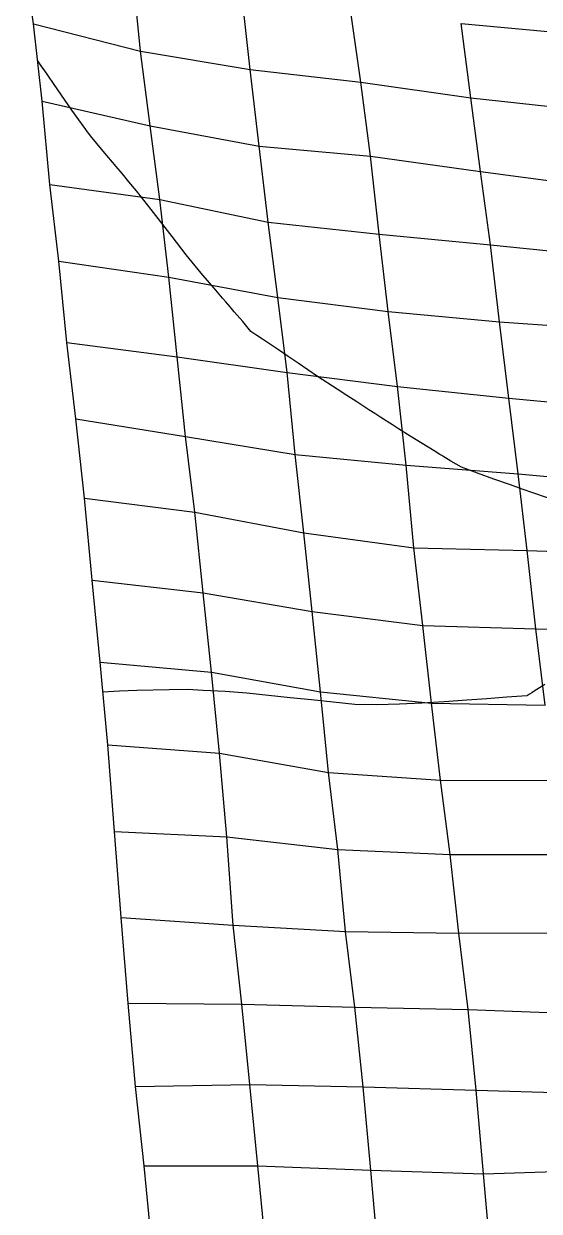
# Model space of a CAD drawing. Header units: metres. Extents: x -1994 to 1259, y -764 to 1460.
# Drawn here: x -1897 to -1671, y -111 to 410 of the extents above; entities that cross this region are included whole.
import ezdxf

# ---------------------------------------------------------------- set-up
doc = ezdxf.new("R2010")
doc.units = ezdxf.units.M

msp = doc.modelspace()

# ---------------------------------------------------------------- linework, layer by layer
for p, q in [((-1892.9272, 410.41034, -4511.036), (-1897.1454, 443.1172, -4472.7207)), ((-1845.8159, 398.47498, -4492.9976), (-1849.3553, 433.99817, -4457.8467)), ((-1797.7677, 390.42725, -4479.327), (-1801.589, 424.78125, -4442.8623)), ((-1749.1344, 384.80713, -4468.3843), (-1753.5845, 416.55164, -4428.988)), ((-1889.0154, 376.43262, -4547.9233), (-1892.9272, 410.41034, -4511.036)), ((-1892.9272, 410.41034, -4511.036), (-1845.8159, 398.47498, -4492.9976)), ((-1700.8014, 377.94104, -4456.0415), (-1705.058, 410.4884, -4417.547)), ((-1705.058, 410.4884, -4417.547), (-1656.1455, 406.0263, -4407.9053)), ((-1841.628, 365.64282, -4531.1724), (-1845.8159, 398.47498, -4492.9976)), ((-1845.8159, 398.47498, -4492.9976), (-1797.7677, 390.42725, -4479.327)), ((-1890.037, 392.8567, -4530.2627), (-1890.9467, 394.19104, -4529.3467)), ((-1889.1265, 391.52484, -4531.181), (-1890.037, 392.8567, -4530.2627)), ((-1888.2145, 390.1986, -4532.1064), (-1889.1265, 391.52484, -4531.181)), ((-1882.159, 381.39294, -4538.251), (-1888.2145, 390.1986, -4532.1064)), ((-1793.7931, 356.7102, -4516.508), (-1797.7677, 390.42725, -4479.327)), ((-1797.7677, 390.42725, -4479.327), (-1749.1344, 384.80713, -4468.3843)), ((-1876.0538, 372.55127, -4544.469), (-1882.159, 381.39294, -4538.251)), ((-1744.8676, 352.30255, -4506.927), (-1749.1344, 384.80713, -4468.3843)), ((-1749.1344, 384.80713, -4468.3843), (-1700.8014, 377.94104, -4456.0415)), ((-1885.7003, 339.97864, -4582.029), (-1889.0154, 376.43262, -4547.9233)), ((-1889.0154, 376.43262, -4547.9233), (-1841.628, 365.64282, -4531.1724)), ((-1696.4792, 345.6656, -4494.842), (-1700.8014, 377.94104, -4456.0415)), ((-1700.8014, 377.94104, -4456.0415), (-1652.0928, 372.63342, -4445.4497)), ((-1869.9067, 364.11432, -4551.033), (-1876.0538, 372.55127, -4544.469)), ((-1837.3169, 333.3219, -4569.9214), (-1841.628, 365.64282, -4531.1724)), ((-1841.628, 365.64282, -4531.1724), (-1793.7931, 356.7102, -4516.508)), ((-1869.2269, 363.1812, -4551.759), (-1869.9067, 364.11432, -4551.033)), ((-1868.5458, 362.25323, -4552.4907), (-1869.2269, 363.1812, -4551.759)), ((-1867.8639, 361.3294, -4553.2266), (-1868.5458, 362.25323, -4552.4907)), ((-1865.0537, 357.9254, -4555.7915), (-1867.8639, 361.3294, -4553.2266)), ((-1862.2303, 354.58234, -4558.4224), (-1865.0537, 357.9254, -4555.7915)), ((-1856.5591, 347.84113, -4563.688), (-1862.2303, 354.58234, -4558.4224)), ((-1789.7312, 323.35468, -4554.094), (-1793.7931, 356.7102, -4516.508)), ((-1793.7931, 356.7102, -4516.508), (-1744.8676, 352.30255, -4506.927)), ((-1741.0061, 318.1153, -4543.579), (-1744.8676, 352.30255, -4506.927)), ((-1744.8676, 352.30255, -4506.927), (-1696.4792, 345.6656, -4494.842)), ((-1853.7983, 344.54675, -4566.242), (-1856.5591, 347.84113, -4563.688)), ((-1850.965, 341.08014, -4568.8037), (-1853.7983, 344.54675, -4566.242)), ((-1692.1317, 313.49567, -4533.7607), (-1696.4792, 345.6656, -4494.842)), ((-1696.4792, 345.6656, -4494.842), (-1648.0748, 339.09552, -4482.8315)), ((-1881.7294, 306.24634, -4619.1924), (-1885.7003, 339.97864, -4582.029)), ((-1885.7003, 339.97864, -4582.029), (-1837.3169, 333.3219, -4569.9214)), ((-1847.6917, 337.07513, -4571.7637), (-1850.965, 341.08014, -4568.8037)), ((-1844.4714, 333.08057, -4574.6367), (-1847.6917, 337.07513, -4571.7637)), ((-1841.2368, 328.91895, -4577.4185), (-1844.4714, 333.08057, -4574.6367)), ((-1838.1509, 324.9485, -4580.0723), (-1841.2368, 328.91895, -4577.4185)), ((-1833.4333, 299.22662, -4606.677), (-1837.3169, 333.3219, -4569.9214)), ((-1837.3169, 333.3219, -4569.9214), (-1789.7312, 323.35468, -4554.094)), ((-1835.0626, 320.98615, -4582.736), (-1838.1509, 324.9485, -4580.0723)), ((-1785.6064, 290.26044, -4591.9746), (-1789.7312, 323.35468, -4554.094)), ((-1789.7312, 323.35468, -4554.094), (-1741.0061, 318.1153, -4543.579)), ((-1831.9745, 317.02332, -4585.399), (-1835.0626, 320.98615, -4582.736)), ((-1737.0659, 284.255, -4580.5986), (-1741.0061, 318.1153, -4543.579)), ((-1741.0061, 318.1153, -4543.579), (-1692.1317, 313.49567, -4533.7607)), ((-1825.7455, 309.0301, -4590.7705), (-1831.9745, 317.02332, -4585.399)), ((-1688.1884, 279.64844, -4570.795), (-1692.1317, 313.49567, -4533.7607)), ((-1692.1317, 313.49567, -4533.7607), (-1643.385, 308.34558, -4523.3457)), ((-1819.212, 300.93335, -4596.6055), (-1825.7455, 309.0301, -4590.7705)), ((-1878.2078, 270.649, -4654.2603), (-1881.7294, 306.24634, -4619.1924)), ((-1881.7294, 306.24634, -4619.1924), (-1833.4333, 299.22662, -4606.677)), ((-1829.7662, 264.23322, -4642.4233), (-1833.4333, 299.22662, -4606.677)), ((-1833.4333, 299.22662, -4606.677), (-1785.6064, 290.26044, -4591.9746)), ((-1812.8362, 293.58044, -4602.6836), (-1819.212, 300.93335, -4596.6055)), ((-1811.3306, 291.844, -4604.1187), (-1812.8362, 293.58044, -4602.6836)), ((-1809.8259, 290.10223, -4605.5483), (-1811.3306, 291.844, -4604.1187)), ((-1808.3223, 288.35486, -4606.9727), (-1809.8259, 290.10223, -4605.5483)), ((-1806.487, 286.22217, -4608.7104), (-1808.3223, 288.35486, -4606.9727)), ((-1781.4132, 257.44983, -4630.1733), (-1785.6064, 290.26044, -4591.9746)), ((-1785.6064, 290.26044, -4591.9746), (-1737.0659, 284.255, -4580.5986)), ((-1804.6536, 284.08044, -4610.4395), (-1806.487, 286.22217, -4608.7104)), ((-1800.9917, 279.77167, -4613.87), (-1804.6536, 284.08044, -4610.4395)), ((-1732.9236, 251.23364, -4618.561), (-1737.0659, 284.255, -4580.5986)), ((-1737.0659, 284.255, -4580.5986), (-1688.1884, 279.64844, -4570.795)), ((-1799.1631, 277.60425, -4615.5723), (-1800.9917, 279.77167, -4613.87)), ((-1797.3378, 275.42236, -4617.259), (-1799.1631, 277.60425, -4615.5723)), ((-1684.1562, 246.16956, -4608.2427), (-1688.1884, 279.64844, -4570.795)), ((-1688.1884, 279.64844, -4570.795), (-1639.0488, 276.12836, -4562.2114)), ((-1794.7815, 273.70386, -4618.087), (-1797.3378, 275.42236, -4617.259)), ((-1792.2257, 271.9834, -4618.913), (-1794.7815, 273.70386, -4618.087)), ((-1789.6708, 270.26013, -4619.7354), (-1792.2257, 271.9834, -4618.913)), ((-1874.1914, 237.10516, -4691.6353), (-1878.2078, 270.649, -4654.2603)), ((-1878.2078, 270.649, -4654.2603), (-1829.7662, 264.23322, -4642.4233)), ((-1787.4954, 268.79266, -4620.4355), (-1789.6708, 270.26013, -4619.7354)), ((-1785.3202, 267.32446, -4621.1353), (-1787.4954, 268.79266, -4620.4355)), ((-1780.9706, 264.38586, -4622.5312), (-1785.3202, 267.32446, -4621.1353)), ((-1826.0902, 229.27667, -4678.211), (-1829.7662, 264.23322, -4642.4233)), ((-1829.7662, 264.23322, -4642.4233), (-1781.4132, 257.44983, -4630.1733)), ((-1778.796, 262.91553, -4623.2285), (-1780.9706, 264.38586, -4622.5312)), ((-1776.6208, 261.44745, -4623.9277), (-1778.796, 262.91553, -4623.2285)), ((-1772.3691, 258.5777, -4625.295), (-1776.6208, 261.44745, -4623.9277)), ((-1777.9805, 221.48431, -4664.8276), (-1781.4132, 257.44983, -4630.1733)), ((-1781.4132, 257.44983, -4630.1733), (-1732.9236, 251.23364, -4618.561)), ((-1768.0583, 255.71997, -4626.7285), (-1772.3691, 258.5777, -4625.295)), ((-1759.5024, 250.10217, -4629.621), (-1768.0583, 255.71997, -4626.7285)), ((-1729.148, 216.69067, -4654.8135), (-1732.9236, 251.23364, -4618.561)), ((-1732.9236, 251.23364, -4618.561), (-1684.1562, 246.16956, -4608.2427)), ((-1755.2106, 247.31104, -4631.096), (-1759.5024, 250.10217, -4629.621)), ((-1750.9169, 244.52771, -4632.58), (-1755.2106, 247.31104, -4631.096)), ((-1680.0702, 212.91455, -4645.9424), (-1684.1562, 246.16956, -4608.2427)), ((-1684.1562, 246.16956, -4608.2427), (-1635.2666, 241.61292, -4598.495)), ((-1749.1344, 243.37231, -4633.1963), (-1750.9169, 244.52771, -4632.58)), ((-1747.3516, 242.2182, -4633.814), (-1749.1344, 243.37231, -4633.1963)), ((-1745.569, 241.06335, -4634.4307), (-1747.3516, 242.2182, -4633.814)), ((-1742.9764, 239.38391, -4635.3276), (-1745.569, 241.06335, -4634.4307)), ((-1870.4847, 202.27588, -4727.566), (-1874.1914, 237.10516, -4691.6353)), ((-1874.1914, 237.10516, -4691.6353), (-1826.0902, 229.27667, -4678.211)), ((-1740.382, 237.71185, -4636.2334), (-1742.9764, 239.38391, -4635.3276)), ((-1735.1888, 234.38538, -4638.064), (-1740.382, 237.71185, -4636.2334)), ((-1821.9628, 196.1936, -4716.104), (-1826.0902, 229.27667, -4678.211)), ((-1826.0902, 229.27667, -4678.211), (-1777.9805, 221.48431, -4664.8276)), ((-1732.59, 232.73096, -4638.9893), (-1735.1888, 234.38538, -4638.064)), ((-1727.3871, 229.4461, -4640.8667), (-1732.59, 232.73096, -4638.9893)), ((-1724.7826, 227.81525, -4641.819), (-1727.3871, 229.4461, -4640.8667)), ((-1719.5713, 224.59015, -4643.7573), (-1724.7826, 227.81525, -4641.819)), ((-1716.9509, 222.98743, -4644.749), (-1719.5713, 224.59015, -4643.7573)), ((-1774.1692, 187.08899, -4701.246), (-1777.9805, 221.48431, -4664.8276)), ((-1777.9805, 221.48431, -4664.8276), (-1729.148, 216.69067, -4654.8135)), ((-1714.3396, 221.41608, -4645.761), (-1716.9509, 222.98743, -4644.749)), ((-1713.522, 220.92413, -4646.078), (-1714.3396, 221.41608, -4645.761)), ((-1712.7041, 220.43335, -4646.396), (-1713.522, 220.92413, -4646.078)), ((-1711.886, 219.94403, -4646.716), (-1712.7041, 220.43335, -4646.396)), ((-1709.5776, 218.56323, -4647.6177), (-1711.886, 219.94403, -4646.716)), ((-1725.7885, 180.42114, -4689.126), (-1729.148, 216.69067, -4654.8135)), ((-1729.148, 216.69067, -4654.8135), (-1680.0702, 212.91455, -4645.9424)), ((-1707.268, 217.1886, -4648.5264), (-1709.5776, 218.56323, -4647.6177)), ((-1704.957, 215.82196, -4649.4434), (-1707.268, 217.1886, -4648.5264)), ((-1697.7906, 213.1853, -4650.498), (-1704.957, 215.82196, -4649.4434)), ((-1690.6166, 210.59143, -4651.5996), (-1697.7906, 213.1853, -4650.498)), ((-1683.4302, 208.06042, -4652.77), (-1690.6166, 210.59143, -4651.5996)), ((-1676.0851, 179.24066, -4683.1714), (-1680.0702, 212.91455, -4645.9424)), ((-1680.0702, 212.91455, -4645.9424), (-1631.1367, 208.5398, -4636.3984)), ((-1678.3057, 206.25562, -4653.6045), (-1683.4302, 208.06042, -4652.77)), ((-1673.1777, 204.47113, -4654.462), (-1678.3057, 206.25562, -4653.6045)), ((-1662.9209, 200.90826, -4656.182), (-1673.1777, 204.47113, -4654.462)), ((-1867.0569, 166.28998, -4762.1973), (-1870.4847, 202.27588, -4727.566)), ((-1870.4847, 202.27588, -4727.566), (-1821.9628, 196.1936, -4716.104)), ((-1818.3938, 160.79333, -4751.393), (-1821.9628, 196.1936, -4716.104)), ((-1821.9628, 196.1936, -4716.104), (-1774.1692, 187.08899, -4701.246)), ((-1770.403, 152.50726, -4737.455), (-1774.1692, 187.08899, -4701.246)), ((-1774.1692, 187.08899, -4701.246), (-1725.7885, 180.42114, -4689.126)), ((-1721.8895, 146.38953, -4725.953), (-1725.7885, 180.42114, -4689.126)), ((-1725.7885, 180.42114, -4689.126), (-1676.0851, 179.24066, -4683.1714)), ((-1672.2362, 145.00165, -4719.7656), (-1676.0851, 179.24066, -4683.1714)), ((-1676.0851, 179.24066, -4683.1714), (-1626.4823, 177.6427, -4676.7476)), ((-1863.6233, 130.32764, -4796.855), (-1867.0569, 166.28998, -4762.1973)), ((-1867.0569, 166.28998, -4762.1973), (-1818.3938, 160.79333, -4751.393)), ((-1814.689, 125.95618, -4787.315), (-1818.3938, 160.79333, -4751.393)), ((-1818.3938, 160.79333, -4751.393), (-1770.403, 152.50726, -4737.455)), ((-1766.7849, 117.31036, -4772.9727), (-1770.403, 152.50726, -4737.455)), ((-1770.403, 152.50726, -4737.455), (-1721.8895, 146.38953, -4725.953)), ((-1718.0087, 112.28308, -4762.696), (-1721.8895, 146.38953, -4725.953)), ((-1721.8895, 146.38953, -4725.953), (-1672.2362, 145.00165, -4719.7656)), ((-1668.2144, 111.4801, -4757.1655), (-1672.2362, 145.00165, -4719.7656)), ((-1672.2362, 145.00165, -4719.7656), (-1622.4833, 144.02667, -4714.0415)), ((-1860.2692, 94.03577, -4831.1426), (-1863.6233, 130.32764, -4796.855)), ((-1863.6233, 130.32764, -4796.855), (-1814.689, 125.95618, -4787.315)), ((-1811.1465, 90.44617, -4822.481), (-1814.689, 125.95618, -4787.315)), ((-1814.689, 125.95618, -4787.315), (-1766.7849, 117.31036, -4772.9727)), ((-1668.3444, 120.47156, -4747.2637), (-1672.9984, 117.53882, -4751.1055)), ((-1855.11, 117.58887, -4807.6177), (-1862.4094, 117.207886, -4809.259)), ((-1847.5095, 117.90564, -4805.8135), (-1855.11, 117.58887, -4807.6177)), ((-1833.3221, 118.223206, -4802.119), (-1847.5095, 117.90564, -4805.8135)), ((-1825.1667, 118.271484, -4799.835), (-1833.3221, 118.223206, -4802.119)), ((-1818.4014, 117.90503, -4797.4556), (-1825.1667, 118.271484, -4799.835)), ((-1808.7244, 117.38086, -4794.0522), (-1818.4014, 117.90503, -4797.4556)), ((-1799.1808, 116.63684, -4790.425), (-1808.7244, 117.38086, -4794.0522)), ((-1789.711, 115.67932, -4786.564), (-1799.1808, 116.63684, -4790.425)), ((-1780.1967, 114.717285, -4782.6846), (-1789.711, 115.67932, -4786.564)), ((-1770.6953, 113.73047, -4778.78), (-1780.1967, 114.717285, -4782.6846)), ((-1763.232, 81.84302, -4808.1865), (-1766.7849, 117.31036, -4772.9727)), ((-1766.7849, 117.31036, -4772.9727), (-1718.0087, 112.28308, -4762.696)), ((-1684.9908, 114.89929, -4755.5684), (-1693.7543, 114.28711, -4757.354)), ((-1676.2291, 115.50244, -4753.772), (-1684.9908, 114.89929, -4755.5684)), ((-1676.1285, 115.565796, -4753.689), (-1676.2291, 115.50244, -4753.772)), ((-1676.028, 115.62927, -4753.606), (-1676.1285, 115.565796, -4753.689)), ((-1675.9272, 115.69269, -4753.523), (-1676.028, 115.62927, -4753.606)), ((-1674.9509, 116.30829, -4752.7173), (-1675.9272, 115.69269, -4753.523)), ((-1673.9746, 116.92352, -4751.9116), (-1674.9509, 116.30829, -4752.7173)), ((-1672.9984, 117.53882, -4751.1055), (-1673.9746, 116.92352, -4751.9116)), ((-1761.1903, 112.75049, -4774.8823), (-1770.6953, 113.73047, -4778.78)), ((-1751.7733, 111.77966, -4771.0205), (-1761.1903, 112.75049, -4774.8823)), ((-1742.0964, 111.52423, -4767.9375), (-1751.7733, 111.77966, -4771.0205)), ((-1732.1604, 111.9339, -4765.5737), (-1742.0964, 111.52423, -4767.9375)), ((-1722.2972, 112.340515, -4763.227), (-1732.1604, 111.9339, -4765.5737)), ((-1712.45, 112.89868, -4761.0654), (-1722.2972, 112.340515, -4763.227)), ((-1714.0381, 78.54877, -4799.857), (-1718.0087, 112.28308, -4762.696)), ((-1718.0087, 112.28308, -4762.696), (-1668.2144, 111.4801, -4757.1655)), ((-1702.5236, 113.635864, -4759.0947), (-1712.45, 112.89868, -4761.0654)), ((-1693.7543, 114.28711, -4757.354), (-1702.5236, 113.635864, -4759.0947)), ((-1857.3217, 56.056885, -4863.5347), (-1860.2692, 94.03577, -4831.1426)), ((-1860.2692, 94.03577, -4831.1426), (-1811.1465, 90.44617, -4822.481)), ((-1807.8921, 53.740112, -4856.303), (-1811.1465, 90.44617, -4822.481)), ((-1811.1465, 90.44617, -4822.481), (-1763.232, 81.84302, -4808.1865)), ((-1759.255, 48.135742, -4845.378), (-1763.232, 81.84302, -4808.1865)), ((-1763.232, 81.84302, -4808.1865), (-1714.0381, 78.54877, -4799.857)), ((-1709.8103, 45.881958, -4838.2173), (-1714.0381, 78.54877, -4799.857)), ((-1714.0381, 78.54877, -4799.857), (-1664.0723, 78.4574, -4795.126)), ((-1854.3259, 18.277466, -4896.151), (-1857.3217, 56.056885, -4863.5347)), ((-1857.3217, 56.056885, -4863.5347), (-1807.8921, 53.740112, -4856.303)), ((-1805.138, 14.958923, -4887.794), (-1807.8921, 53.740112, -4856.303)), ((-1807.8921, 53.740112, -4856.303), (-1759.255, 48.135742, -4845.378)), ((-1755.8263, 12.153076, -4880.013), (-1759.255, 48.135742, -4845.378)), ((-1759.255, 48.135742, -4845.378), (-1709.8103, 45.881958, -4838.2173)), ((-1709.8103, 45.881958, -4838.2173), (-1659.8181, 45.90027, -4833.61)), ((-1706.0167, 11.413757, -4874.554), (-1709.8103, 45.881958, -4838.2173)), ((-1851.2926, -19.345062, -4928.9434), (-1854.3259, 18.277466, -4896.151)), ((-1854.3259, 18.277466, -4896.151), (-1805.138, 14.958923, -4887.794)), ((-1801.396, -19.723938, -4923.889), (-1805.138, 14.958923, -4887.794)), ((-1805.138, 14.958923, -4887.794), (-1755.8263, 12.153076, -4880.013)), ((-1751.7472, -21.13086, -4917.68), (-1755.8263, 12.153076, -4880.013)), ((-1755.8263, 12.153076, -4880.013), (-1706.0167, 11.413757, -4874.554)), ((-1706.0167, 11.413757, -4874.554), (-1656.0045, 11.51477, -4870.039)), ((-1701.9907, -22.090729, -4911.9736), (-1706.0167, 11.413757, -4874.554)), ((-1847.9917, -55.858093, -4962.9824), (-1851.2926, -19.345062, -4928.9434)), ((-1851.2926, -19.345062, -4928.9434), (-1801.396, -19.723938, -4923.889)), ((-1797.8152, -55.075012, -4959.234), (-1801.396, -19.723938, -4923.889)), ((-1801.396, -19.723938, -4923.889), (-1751.7472, -21.13086, -4917.68)), ((-1748.064, -56.05722, -4953.502), (-1751.7472, -21.13086, -4917.68)), ((-1751.7472, -21.13086, -4917.68), (-1701.9907, -22.090729, -4911.9736)), ((-1698.4358, -57.5495, -4947.197), (-1701.9907, -22.090729, -4911.9736)), ((-1701.9907, -22.090729, -4911.9736), (-1652.4396, -23.90271, -4905.309)), ((-1847.9917, -55.858093, -4962.9824), (-1797.8152, -55.075012, -4959.234)), ((-1844.2869, -90.69458, -4998.9053), (-1847.9917, -55.858093, -4962.9824)), ((-1794.2911, -90.661865, -4994.3135), (-1797.8152, -55.075012, -4959.234)), ((-1797.8152, -55.075012, -4959.234), (-1748.064, -56.05722, -4953.502)), ((-1744.7573, -92.54602, -4987.5684), (-1748.064, -56.05722, -4953.502)), ((-1748.064, -56.05722, -4953.502), (-1698.4358, -57.5495, -4947.197)), ((-1695.1675, -94.19714, -4981.0845), (-1698.4358, -57.5495, -4947.197)), ((-1698.4358, -57.5495, -4947.197), (-1648.7671, -58.873657, -4941.0806)), ((-1844.2869, -90.69458, -4998.9053), (-1794.2911, -90.661865, -4994.3135)), ((-1840.7434, -126.201294, -5034.0747), (-1844.2869, -90.69458, -4998.9053)), ((-1790.8904, -126.76074, -5028.818), (-1794.2911, -90.661865, -4994.3135)), ((-1794.2911, -90.661865, -4994.3135), (-1744.7573, -92.54602, -4987.5684)), ((-1741.4377, -128.98102, -5021.695), (-1744.7573, -92.54602, -4987.5684)), ((-1744.7573, -92.54602, -4987.5684), (-1695.1675, -94.19714, -4981.0845)), ((-1695.1675, -94.19714, -4981.0845), (-1644.8008, -92.62567, -4978.222)), ((-1691.9911, -131.22687, -5014.543), (-1695.1675, -94.19714, -4981.0845))]:
    msp.add_line(p, q)

doc.saveas('drawing.dxf')
